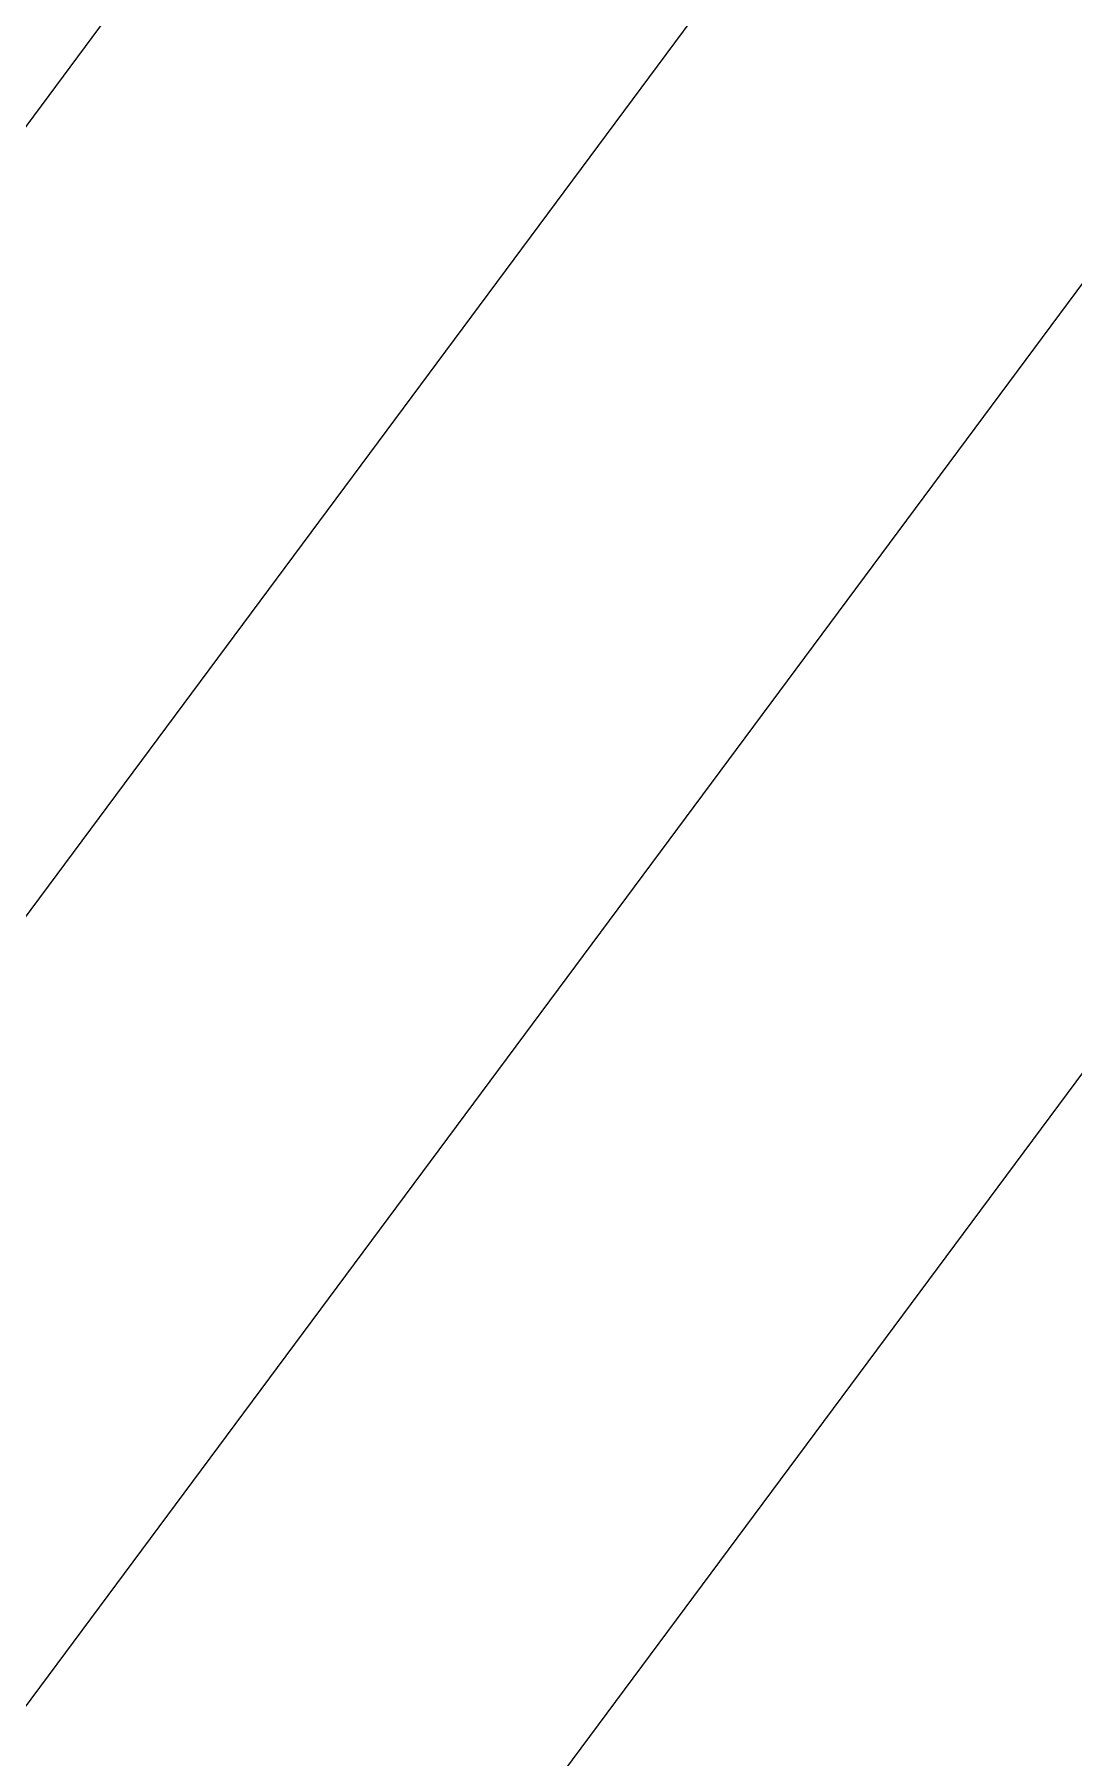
# Model space of a CAD drawing. Header units: centimetres. Extents: x -6122352 to 7132207, y -1694241 to 1947892.
# Drawn here: x 138623 to 139196, y -98323 to -97373 of the extents above; entities that cross this region are included whole.
import ezdxf

# ---------------------------------------------------------------- set-up
doc = ezdxf.new("R2010")
doc.units = ezdxf.units.CM
doc.header["$MEASUREMENT"] = 0
for name, pattern in [('2. HG-ST XR COL 3A (5V 7V 9V 11V - GF (4M & 5D-E)$0$HIDDEN', [0.375, 0.25, -0.125]), ('DASHED2', [0.375, 0.25, -0.125]), ('XR-AR-END-SETTING OUT PLAN$0$23585-XR-AR-END-GROUND FLOOR$0$23261-XR-AR-SI-GF$0$HIDDEN', [0.375, 0.25, -0.125]), ('XR-AR-END-SETTING OUT PLAN$0$23585-XR-AR-END-GROUND FLOOR$0$XR-END-GROUND FLOOR PLAN$0$xf_6a1$0$DASHED', [0.75, 0.5, -0.25])]:
    doc.linetypes.add(name, pattern=pattern)
for name, color, linetype, lineweight in [('@ Foundations', 4, 'DASHED2', 50), ('XR-AR-END-SETTING OUT PLAN$0$23585-XR-AR-END-GROUND FLOOR$0$A-EQUP-KITN-PLAN', 202, 'Continuous', 9), ('XR-AR-END-SETTING OUT PLAN$0$23585-XR-AR-END-GROUND FLOOR$0$A-FLOR-OVHD', 9, 'XR-AR-END-SETTING OUT PLAN$0$23585-XR-AR-END-GROUND FLOOR$0$23261-XR-AR-SI-GF$0$HIDDEN', 15)]:
    doc.layers.add(name, color=color, linetype=linetype, lineweight=lineweight)
doc.layers.add('@MI-REF LAYER', color=7, linetype='Continuous')
doc.layers.add('B_TH_8', color=7, linetype='Continuous')

# ---------------------------------------------------------------- blocks, each defined once
blk = doc.blocks.new('XR-AR-END-SETTING OUT PLAN')
at = {"layer": 'XR-AR-END-SETTING OUT PLAN$0$23585-XR-AR-END-GROUND FLOOR$0$A-EQUP-KITN-PLAN', "color": 8, "linetype": 'XR-AR-END-SETTING OUT PLAN$0$23585-XR-AR-END-GROUND FLOOR$0$XR-END-GROUND FLOOR PLAN$0$xf_6a1$0$DASHED'}
for p, q in [((3650.110123351216, 12899.99910211563), (3650.107762530446, 13849.9988026619)), ((3250.108286634088, 12899.99910211563), (3650.110123351216, 12899.99910211563))]:
    blk.add_line(p, q, dxfattribs=at)
at = {"layer": 'XR-AR-END-SETTING OUT PLAN$0$23585-XR-AR-END-GROUND FLOOR$0$A-EQUP-KITN-PLAN', "color": 8}
for p, q in [((3650.109004810452, 13749.9988026619), (5250.113769248128, 13749.9988026619)), ((3850.109238997102, 11100.00033140182), (3850.107901349664, 13149.99880361557)), ((5650.107139065862, 13149.99880218506), (3850.107901349664, 13149.99880361557))]:
    blk.add_line(p, q, dxfattribs=at)
at = {"layer": 'XR-AR-END-SETTING OUT PLAN$0$23585-XR-AR-END-GROUND FLOOR$0$A-FLOR-OVHD', "color": 8, "ltscale": 5}
blk.add_line((5250.113769248128, 13749.9988026619), (3650.10934664309, 13749.99880218506), dxfattribs=at)
blk = doc.blocks.new('END UNIT')
at = {"xscale": 0.001, "yscale": 0.001, "zscale": 0.001}
blk.add_blockref('XR-AR-END-SETTING OUT PLAN', (-9.150201729830158, 0), dxfattribs=at)
blk = doc.blocks.new('TH_8')
at = {"xscale": -1}
blk.add_blockref('END UNIT', (495850.3053798423, 2769197.479078153), dxfattribs=at)
blk = doc.blocks.new('A$Ca7ad59d2')
at = {"layer": 'B_TH_8', "xscale": 1.000018136216304, "yscale": 1.000018136216304, "zscale": 1.000018136216304}
blk.add_blockref('TH_8', (-495803.6470986201, -2769248.051850634), dxfattribs=at)
blk = doc.blocks.new('A$Cac0110ba')
at = {"rotation": 227.5015136760979}
blk.add_blockref('A$Ca7ad59d2', (28.54929658252513, 57.49132066033781), dxfattribs=at)
at = {"layer": '@ Foundations', "linetype": 'DASHED2', "ltscale": 25}
blk.add_lwpolyline([(-5.052091633260716, 3.20501920953393), (-3.061394634481985, 1.380978239700198), (-1.642696102673654, 2.929298127535731), (-3.633393101452384, 4.753339097369462)], close=True, dxfattribs=at)

msp = doc.modelspace()

# ---------------------------------------------------------------- block references
at = {"color": 94, "linetype": '2. HG-ST XR COL 3A (5V 7V 9V 11V - GF (4M & 5D-E)$0$HIDDEN', "xscale": 1000, "yscale": 1000, "zscale": 1000, "rotation": 312.4883110972302}
msp.add_blockref('A$Cac0110ba', (138098.2151797014, -102612.8341626052), dxfattribs=at)

# ---------------------------------------------------------------- next in the draw order: wipeouts: each hides what was drawn before it
at = {"color": 10}
msp.add_wipeout([(198275.3921904103, -104256.67465484346), (198277.6024852933, -89983.15121534048), (137973.99123918772, -89974.4610474222), (137971.62205373496, -104245.95954391618), (144221.7361697793, -104247.34826951602), (144221.90594372264, -103946.4486329037), (192025.46282542183, -103955.05220550337), (192025.4153281002, -104255.68871988932), (198276.69141260552, -104256.69244835054)], dxfattribs=at).dxf.layer = '@MI-REF LAYER'

# ---------------------------------------------------------------- next in the draw order: hatches: boundary and pattern name
at = {"layer": '@MI-REF LAYER'}
h = msp.add_hatch(dxfattribs=at)
h.set_pattern_fill('ANSI31', color=256, scale=1999.999998458916, angle=-173.2764582181798)
h.set_pattern_definition([(231.7235417818202, (2377424248.388937, 1503992843.986378), (196.2577398699116, -154.8641322089669), [])])
h.paths.add_polyline_path([(137973.3174367756, -89974.4609193851), (137971.622053516, -104245.9595442412), (144221.736170091, -104247.348269231), (144221.9059435594, -103946.4486329976), (192026.7673076355, -103954.9571009299), (192026.7198083964, -104255.6097373551), (198276.6966703817, -104256.5971348351), (198278.9011911725, -89983.05610956397)])

doc.saveas('drawing.dxf')
